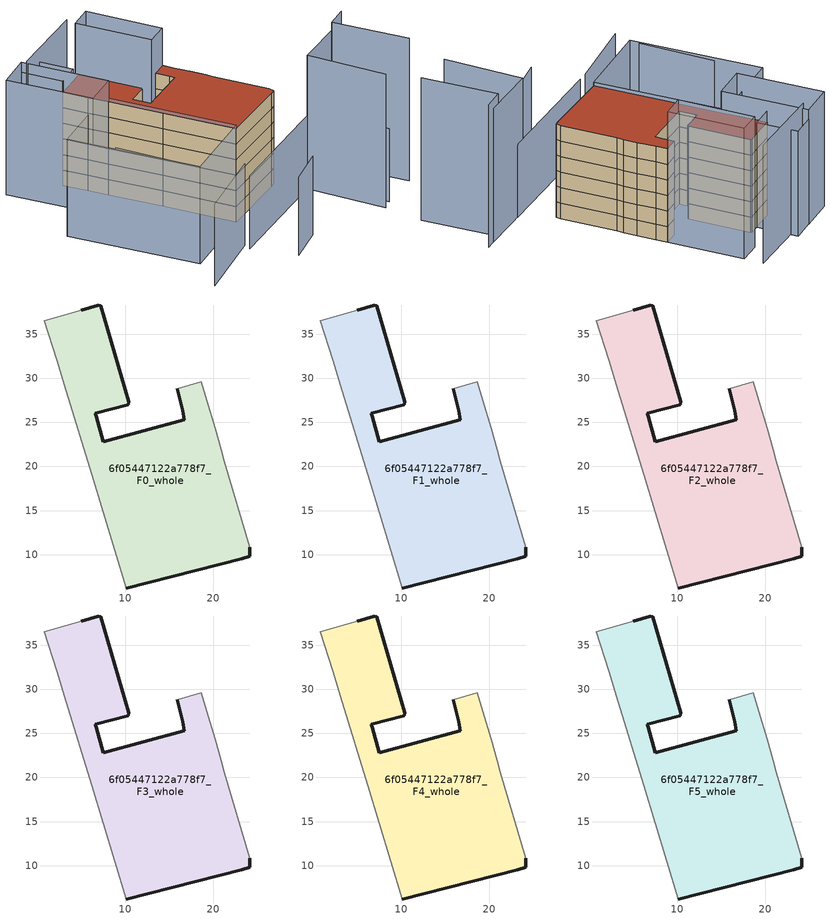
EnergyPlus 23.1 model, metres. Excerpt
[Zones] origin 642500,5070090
6f05447122a778f7_F0_whole
 floor ground (EU_floor_Construction): 18.65,29.62 19.25,27.52 20.25,24.32 20.95,21.91 21.25,20.61 24.15,10.81 24.15,9.81 23.25,9.51 10.14,6.21 6.24,19.12 3.34,28.52 2.24,32.13 0.84,36.53 5.04,37.73 6.95,38.33 7.25,38.23 10.45,27.32 10.35,27.02 6.64,26.02 6.74,25.72 7.54,22.82 16.75,25.32 16.55,26.32 15.95,28.82 z0
 wall outside (EU_wall_Construction): 10.14,6.21 23.25,9.51 24.15,9.81 24.15,10.81 / 15.95,28.82 16.55,26.32 16.75,25.32 7.54,22.82 6.74,25.72 6.64,26.02 10.35,27.02 10.45,27.32 7.25,38.23 6.95,38.33 5.04,37.73 z0:3
 wall adiabatic (EU_wall_Construction): 24.15,10.81 21.25,20.61 20.95,21.91 20.25,24.32 19.25,27.52 18.65,29.62 15.95,28.82 / 5.04,37.73 0.84,36.53 2.24,32.13 3.34,28.52 6.24,19.12 10.14,6.21 z0:3
6f05447122a778f7_F1_whole
 floor to 6f05447122a778f7_F0_whole (EU_floor_Construction): 18.65,29.62 19.25,27.52 20.25,24.32 20.95,21.91 21.25,20.61 24.15,10.81 24.15,9.81 23.25,9.51 10.14,6.21 6.24,19.12 3.34,28.52 2.24,32.13 0.84,36.53 5.04,37.73 6.95,38.33 7.25,38.23 10.45,27.32 10.35,27.02 6.64,26.02 6.74,25.72 7.54,22.82 16.75,25.32 16.55,26.32 15.95,28.82 z3
 wall outside (EU_wall_Construction): 10.14,6.21 23.25,9.51 24.15,9.81 24.15,10.81 / 15.95,28.82 16.55,26.32 16.75,25.32 7.54,22.82 6.74,25.72 6.64,26.02 10.35,27.02 10.45,27.32 7.25,38.23 6.95,38.33 5.04,37.73 z3:6
 wall adiabatic (EU_wall_Construction): 24.15,10.81 21.25,20.61 20.95,21.91 20.25,24.32 19.25,27.52 18.65,29.62 15.95,28.82 / 5.04,37.73 0.84,36.53 2.24,32.13 3.34,28.52 6.24,19.12 10.14,6.21 z3:6
6f05447122a778f7_F2_whole
 floor to 6f05447122a778f7_F1_whole (EU_floor_Construction): 18.65,29.62 19.25,27.52 20.25,24.32 20.95,21.91 21.25,20.61 24.15,10.81 24.15,9.81 23.25,9.51 10.14,6.21 6.24,19.12 3.34,28.52 2.24,32.13 0.84,36.53 5.04,37.73 6.95,38.33 7.25,38.23 10.45,27.32 10.35,27.02 6.64,26.02 6.74,25.72 7.54,22.82 16.75,25.32 16.55,26.32 15.95,28.82 z6
 wall outside (EU_wall_Construction): 10.14,6.21 23.25,9.51 24.15,9.81 24.15,10.81 / 15.95,28.82 16.55,26.32 16.75,25.32 7.54,22.82 6.74,25.72 6.64,26.02 10.35,27.02 10.45,27.32 7.25,38.23 6.95,38.33 5.04,37.73 z6:9
 wall adiabatic (EU_wall_Construction): 24.15,10.81 21.25,20.61 20.95,21.91 20.25,24.32 19.25,27.52 18.65,29.62 15.95,28.82 / 5.04,37.73 0.84,36.53 2.24,32.13 3.34,28.52 6.24,19.12 10.14,6.21 z6:9
6f05447122a778f7_F3_whole
 floor to 6f05447122a778f7_F2_whole (EU_floor_Construction): 18.65,29.62 19.25,27.52 20.25,24.32 20.95,21.91 21.25,20.61 24.15,10.81 24.15,9.81 23.25,9.51 10.14,6.21 6.24,19.12 3.34,28.52 2.24,32.13 0.84,36.53 5.04,37.73 6.95,38.33 7.25,38.23 10.45,27.32 10.35,27.02 6.64,26.02 6.74,25.72 7.54,22.82 16.75,25.32 16.55,26.32 15.95,28.82 z9
 wall outside (EU_wall_Construction): 10.14,6.21 23.25,9.51 24.15,9.81 24.15,10.81 / 15.95,28.82 16.55,26.32 16.75,25.32 7.54,22.82 6.74,25.72 6.64,26.02 10.35,27.02 10.45,27.32 7.25,38.23 6.95,38.33 5.04,37.73 z9:12
 wall adiabatic (EU_wall_Construction): 24.15,10.81 21.25,20.61 20.95,21.91 20.25,24.32 19.25,27.52 18.65,29.62 15.95,28.82 / 5.04,37.73 0.84,36.53 2.24,32.13 3.34,28.52 6.24,19.12 10.14,6.21 z9:12
6f05447122a778f7_F4_whole
 floor to 6f05447122a778f7_F3_whole (EU_floor_Construction): 18.65,29.62 19.25,27.52 20.25,24.32 20.95,21.91 21.25,20.61 24.15,10.81 24.15,9.81 23.25,9.51 10.14,6.21 6.24,19.12 3.34,28.52 2.24,32.13 0.84,36.53 5.04,37.73 6.95,38.33 7.25,38.23 10.45,27.32 10.35,27.02 6.64,26.02 6.74,25.72 7.54,22.82 16.75,25.32 16.55,26.32 15.95,28.82 z12
 wall outside (EU_wall_Construction): 10.14,6.21 23.25,9.51 24.15,9.81 24.15,10.81 / 15.95,28.82 16.55,26.32 16.75,25.32 7.54,22.82 6.74,25.72 6.64,26.02 10.35,27.02 10.45,27.32 7.25,38.23 6.95,38.33 5.04,37.73 z12:15
 wall adiabatic (EU_wall_Construction): 24.15,10.81 21.25,20.61 20.95,21.91 20.25,24.32 19.25,27.52 18.65,29.62 15.95,28.82 / 5.04,37.73 0.84,36.53 2.24,32.13 3.34,28.52 6.24,19.12 10.14,6.21 z12:15
6f05447122a778f7_F5_whole
 floor to 6f05447122a778f7_F4_whole (EU_floor_Construction): 18.65,29.62 19.25,27.52 20.25,24.32 20.95,21.91 21.25,20.61 24.15,10.81 24.15,9.81 23.25,9.51 10.14,6.21 6.24,19.12 3.34,28.52 2.24,32.13 0.84,36.53 5.04,37.73 6.95,38.33 7.25,38.23 10.45,27.32 10.35,27.02 6.64,26.02 6.74,25.72 7.54,22.82 16.75,25.32 16.55,26.32 15.95,28.82 z15
 wall outside (EU_wall_Construction): 10.14,6.21 23.25,9.51 24.15,9.81 24.15,10.81 / 15.95,28.82 16.55,26.32 16.75,25.32 7.54,22.82 6.74,25.72 6.64,26.02 10.35,27.02 10.45,27.32 7.25,38.23 6.95,38.33 5.04,37.73 z15:18
 wall adiabatic (EU_wall_Construction): 24.15,10.81 21.25,20.61 20.95,21.91 20.25,24.32 19.25,27.52 18.65,29.62 15.95,28.82 / 5.04,37.73 0.84,36.53 2.24,32.13 3.34,28.52 6.24,19.12 10.14,6.21 z15:18
 roof outside (EU_roof_Construction): 23.25,9.51 24.15,9.81 24.15,10.81 21.25,20.61 20.95,21.91 20.25,24.32 19.25,27.52 18.65,29.62 15.95,28.82 16.55,26.32 16.75,25.32 7.54,22.82 6.74,25.72 6.64,26.02 10.35,27.02 10.45,27.32 7.25,38.23 6.95,38.33 5.04,37.73 0.84,36.53 2.24,32.13 3.34,28.52 6.24,19.12 10.14,6.21 z18
shading: 8.18,-9.13 15.17,-6.38 z0:15.1; -8.78,-5 5.04,0.07 z0:15.7; 4.68,-1.31 28.4,4.91 / 28.4,4.91 32.05,-8.97 z0:14.1; 30.01,-9.85 26.45,4.4 / 26.45,4.4 37.35,7.12 z0:25.8; 39.61,-6.91 35.47,6.52 / 35.47,6.52 39.33,7.71 z0:27.5; -8.62,16.87 -5.07,3.41 z0:18.6; 3.07,29.4 10.21,6.23 / 10.21,6.23 -4.63,1.65 / -4.63,1.65 -11.77,24.83 / -11.77,24.83 3.07,29.4 z0:18.7; -1.31,43.75 3.34,28.52 / 3.34,28.52 -2.97,26.6 / -2.97,26.6 -7.61,41.83 / -7.61,41.83 -1.31,43.75 z0:22.1; 14.46,28.39 10.54,41.93 / 10.54,41.93 14.74,43.14 / 14.74,43.14 18.66,29.6 / 18.66,29.6 14.46,28.39 z0:25.2; 2.92,45.04 5.14,37.76 / 5.14,37.76 0.85,36.46 / 0.85,36.46 -1.36,43.74 / -1.36,43.74 2.92,45.04 z0:20.2; 13.75,46.53 -1.45,42.48 z0:22.8
[Building]
EU S2 Campaign: North Axis=0; Terrain=City; Solar Distribution=FullExterior
[Site:Location]
Lyon-Bron: Latitude=45.75; Longitude=5; Time Zone=1; Elevation=198
[SizingPeriod:WeatherFileDays]
AnnualSizingPeriod: Begin Month=1; Begin Day of Month=1; End Month=12; End Day of Month=31; Day of Week for Start Day=Monday; Use Weather File Daylight Saving Period=No; Use Weather File Rain and Snow Indicators=No
[MATERIAL]
EU_InternalMass_Material: Roughness=MediumRough; Thickness=0.1; Conductivity=1; Density=1800; Specific Heat=900; Thermal Absorptance=0.9; Solar Absorptance=0.7; Visible Absorptance=0.7
[MATERIAL:NOMASS] Roughness=MediumRough; Thermal Absorptance=0.9; Solar Absorptance=0.7; Visible Absorptance=0.7
Name | Thermal Resistance
EU_wall_NoMass | 0.776494
EU_roof_NoMass | 0.486893
EU_floor_NoMass | 0.421597
[CONSTRUCTION]
EU_wall_Construction: EU_wall_NoMass
EU_roof_Construction: EU_roof_NoMass
EU_floor_Construction: EU_floor_NoMass
EU_InternalMass_Construction: EU_InternalMass_Material
[ZONE] Type=1; Multiplier=1; Ceiling Height=autocalculate; Volume=1032.92; Floor Area=autocalculate; Part of Total Floor Area=Yes
6f05447122a778f7_F0_whole; 6f05447122a778f7_F1_whole; 6f05447122a778f7_F2_whole; 6f05447122a778f7_F3_whole; 6f05447122a778f7_F4_whole; 6f05447122a778f7_F5_whole
[INTERNALMASS] Construction=EU_InternalMass_Construction; Surface Area=344.307
Name | Zone or ZoneList
6f05447122a778f7_F0_whole_EU_InternalMass | 6f05447122a778f7_F0_whole
6f05447122a778f7_F1_whole_EU_InternalMass | 6f05447122a778f7_F1_whole
6f05447122a778f7_F2_whole_EU_InternalMass | 6f05447122a778f7_F2_whole
6f05447122a778f7_F3_whole_EU_InternalMass | 6f05447122a778f7_F3_whole
6f05447122a778f7_F4_whole_EU_InternalMass | 6f05447122a778f7_F4_whole
6f05447122a778f7_F5_whole_EU_InternalMass | 6f05447122a778f7_F5_whole
[OTHEREQUIPMENT] Fuel Type=Electricity; Design Level Calculation Method=Watts/Area; Power per Zone Floor Area=1; Fraction Latent=0; Fraction Radiant=0; Fraction Lost=0; Carbon Dioxide Generation Rate=0; EndUse Subcategory=EU_Step8_InternalGains
Name | Zone or ZoneList or Space or SpaceList | Schedule
EU_Step8_InternalGain_6f05447122a778f7_F0_whole_f000 | 6f05447122a778f7_F0_whole | EU_Step8_GainSchedule_6f05447122a778f7_F0_whole_f000
EU_Step8_InternalGain_6f05447122a778f7_F1_whole_f000 | 6f05447122a778f7_F1_whole | EU_Step8_GainSchedule_6f05447122a778f7_F1_whole_f000
EU_Step8_InternalGain_6f05447122a778f7_F2_whole_f000 | 6f05447122a778f7_F2_whole | EU_Step8_GainSchedule_6f05447122a778f7_F2_whole_f000
EU_Step8_InternalGain_6f05447122a778f7_F3_whole_f000 | 6f05447122a778f7_F3_whole | EU_Step8_GainSchedule_6f05447122a778f7_F3_whole_f000
EU_Step8_InternalGain_6f05447122a778f7_F4_whole_f000 | 6f05447122a778f7_F4_whole | EU_Step8_GainSchedule_6f05447122a778f7_F4_whole_f000
EU_Step8_InternalGain_6f05447122a778f7_F5_whole_f000 | 6f05447122a778f7_F5_whole | EU_Step8_GainSchedule_6f05447122a778f7_F5_whole_f000
[ZONEVENTILATION:DESIGNFLOWRATE] Schedule=EU_AlwaysOn; Design Flow Rate Calculation Method=AirChanges/Hour; Air Changes per Hour=0.693814; Ventilation Type=Natural; Fan Pressure Rise=0; Fan Total Efficiency=1; Constant Term Coefficient=1; Temperature Term Coefficient=0; Velocity Term Coefficient=0; Velocity Squared Term Coefficient=0; Minimum Indoor Temperature=-100; Maximum Indoor Temperature=100; Delta Temperature=-100; Minimum Outdoor Temperature=-100; Maximum Outdoor Temperature=100; Maximum Wind Speed=40
Name | Zone or ZoneList or Space or SpaceList
EU_ConstantAir_6f05447122a778f7_F0_whole | 6f05447122a778f7_F0_whole
EU_ConstantAir_6f05447122a778f7_F1_whole | 6f05447122a778f7_F1_whole
EU_ConstantAir_6f05447122a778f7_F2_whole | 6f05447122a778f7_F2_whole
EU_ConstantAir_6f05447122a778f7_F3_whole | 6f05447122a778f7_F3_whole
EU_ConstantAir_6f05447122a778f7_F4_whole | 6f05447122a778f7_F4_whole
EU_ConstantAir_6f05447122a778f7_F5_whole | 6f05447122a778f7_F5_whole
[HVACTEMPLATE:THERMOSTAT] Constant Heating Setpoint=20; Constant Cooling Setpoint=50
EU_HeatOnly_6f05447122a778f7_F0_whole; EU_HeatOnly_6f05447122a778f7_F1_whole; EU_HeatOnly_6f05447122a778f7_F2_whole; EU_HeatOnly_6f05447122a778f7_F3_whole; EU_HeatOnly_6f05447122a778f7_F4_whole; EU_HeatOnly_6f05447122a778f7_F5_whole
[HVACTEMPLATE:ZONE:IDEALLOADSAIRSYSTEM] System Availability Schedule=EU_AlwaysOn; Maximum Heating Supply Air Temperature=50; Minimum Cooling Supply Air Temperature=13; Maximum Heating Supply Air Humidity Ratio=0.0156; Minimum Cooling Supply Air Humidity Ratio=0.0077; Heating Limit=NoLimit; Cooling Limit=NoLimit; Heating Availability Schedule=EU_AlwaysOn; Cooling Availability Schedule=EU_CoolingOff; Dehumidification Control Type=ConstantSensibleHeatRatio; Cooling Sensible Heat Ratio=0.7; Dehumidification Setpoint=60; Humidification Control Type=None; Humidification Setpoint=30; Outdoor Air Method=None; Outdoor Air Flow Rate per Person=0.00944; Outdoor Air Flow Rate per Zone Floor Area=0; Outdoor Air Flow Rate per Zone=0; Demand Controlled Ventilation Type=None; Outdoor Air Economizer Type=NoEconomizer; Heat Recovery Type=None; Sensible Heat Recovery Effectiveness=0.7; Latent Heat Recovery Effectiveness=0.65
Name | Template Thermostat
6f05447122a778f7_F0_whole | EU_HeatOnly_6f05447122a778f7_F0_whole
6f05447122a778f7_F1_whole | EU_HeatOnly_6f05447122a778f7_F1_whole
6f05447122a778f7_F2_whole | EU_HeatOnly_6f05447122a778f7_F2_whole
6f05447122a778f7_F3_whole | EU_HeatOnly_6f05447122a778f7_F3_whole
6f05447122a778f7_F4_whole | EU_HeatOnly_6f05447122a778f7_F4_whole
6f05447122a778f7_F5_whole | EU_HeatOnly_6f05447122a778f7_F5_whole
[SIZING:ZONE] Zone Cooling Design Supply Air Temperature Input Method=SupplyAirTemperature; Zone Cooling Design Supply Air Temperature=13; Zone Heating Design Supply Air Temperature Input Method=SupplyAirTemperature; Zone Heating Design Supply Air Temperature=50; Zone Cooling Design Supply Air Humidity Ratio=0.008; Zone Heating Design Supply Air Humidity Ratio=0.008; Cooling Design Air Flow Method=DesignDay; Cooling Design Air Flow Rate=0; Cooling Minimum Air Flow per Zone Floor Area=0.000762; Cooling Minimum Air Flow=0; Cooling Minimum Air Flow Fraction=0.2; Heating Design Air Flow Method=DesignDay; Heating Design Air Flow Rate=0; Heating Maximum Air Flow per Zone Floor Area=0.002032; Heating Maximum Air Flow=0.141576; Heating Maximum Air Flow Fraction=0.3; Account for Dedicated Outdoor Air System=No; Dedicated Outdoor Air System Control Strategy=NeutralSupplyAir; Dedicated Outdoor Air Low Setpoint Temperature for Design=autosize; Dedicated Outdoor Air High Setpoint Temperature for Design=autosize; Zone Load Sizing Method=Sensible Load Only No Latent Load; Zone Latent Cooling Design Supply Air Humidity Ratio Input Method=HumidityRatioDifference; Zone Cooling Design Supply Air Humidity Ratio Difference=0.005; Zone Latent Heating Design Supply Air Humidity Ratio Input Method=HumidityRatioDifference; Zone Humidification Design Supply Air Humidity Ratio Difference=0.005
6f05447122a778f7_F0_whole; 6f05447122a778f7_F1_whole; 6f05447122a778f7_F2_whole; 6f05447122a778f7_F3_whole; 6f05447122a778f7_F4_whole; 6f05447122a778f7_F5_whole
[SCHEDULE:CONSTANT]
Name | Hourly Value
EU_AlwaysOn | 1
EU_CoolingOff | 0
[SCHEDULE:FILE] Column Number=1; Rows to Skip at Top=0; Number of Hours of Data=8760; Column Separator=Comma; Interpolate to Timestep=No; Minutes per Item=60; Adjust Schedule for Daylight Savings=Yes
Name | File
EU_Step8_GainSchedule_6f05447122a778f7_F0_whole_f000 | ../../schedules/6f05447122a778f7/6f05447122a778f7_F0_whole_f000_gain.csv
EU_Step8_GainSchedule_6f05447122a778f7_F1_whole_f000 | ../../schedules/6f05447122a778f7/6f05447122a778f7_F1_whole_f000_gain.csv
EU_Step8_GainSchedule_6f05447122a778f7_F2_whole_f000 | ../../schedules/6f05447122a778f7/6f05447122a778f7_F2_whole_f000_gain.csv
EU_Step8_GainSchedule_6f05447122a778f7_F3_whole_f000 | ../../schedules/6f05447122a778f7/6f05447122a778f7_F3_whole_f000_gain.csv
EU_Step8_GainSchedule_6f05447122a778f7_F4_whole_f000 | ../../schedules/6f05447122a778f7/6f05447122a778f7_F4_whole_f000_gain.csv
EU_Step8_GainSchedule_6f05447122a778f7_F5_whole_f000 | ../../schedules/6f05447122a778f7/6f05447122a778f7_F5_whole_f000_gain.csv
